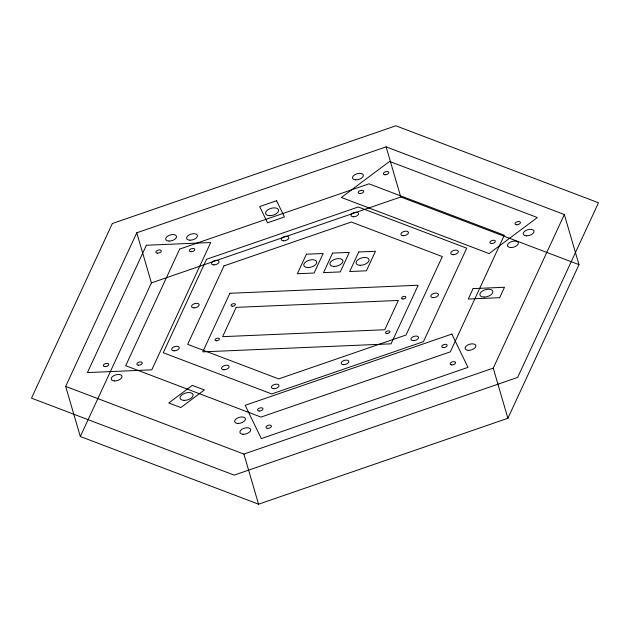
<?xml version="1.0" encoding="UTF-8"?>
<svg xmlns="http://www.w3.org/2000/svg" width="630" height="630" viewBox="0 0 630 630"><rect width="100%" height="100%" fill="white"/><g stroke="black" fill="none" stroke-linecap="round" stroke-linejoin="round"><path stroke-width="0.94" d="M65.662 386.395L136.765 232.785L386.103 146.853L564.338 214.531L578.994 264.655L507.89 418.265L258.56 504.197L80.317 436.511L65.662 386.395L243.897 454.072L493.235 368.141L564.338 214.531M80.317 436.511L151.421 282.901L136.765 232.785M151.421 282.901L400.759 196.977L578.994 264.655M493.235 368.141L507.89 418.265M386.103 146.853L400.759 196.977M243.897 454.072L258.56 504.197M112.345 223.508L31.5 398.168L234.155 475.122L517.655 377.417L598.5 202.758L395.845 125.803L112.345 223.508M146.373 245.251L87.436 372.582L151.775 369.834L210.711 242.511L146.373 245.251M179.676 249.078L125.693 365.707L261.017 417.091L450.324 351.847L504.307 235.218L368.983 183.834L179.676 249.078M206.538 259.276L163.272 352.753L271.735 393.939L423.462 341.649L466.728 248.173L358.265 206.986L206.538 259.276M223.981 265.899L187.669 344.342L278.688 378.906L406.019 335.026L442.331 256.583L351.312 222.02L223.981 265.899M229.879 293.281L202.758 351.863L391.065 343.83L418.178 285.24L229.879 293.281M236.171 307.369L222.618 336.664L384.765 329.742L398.325 300.447L236.171 307.369M306.408 254.213L297.376 273.743L314.11 273.026L323.151 253.504L306.408 254.213M332.561 253.102L323.529 272.625L340.263 271.916L349.303 252.386L332.561 253.102M358.714 251.984L349.682 271.514L366.416 270.798L375.456 251.268L358.714 251.984M473.091 288.611L468.271 299.03L499.653 297.691L504.473 287.272L473.091 288.611M389.584 161.438L341.373 197.481L489.116 253.583L537.327 217.539L389.584 161.438M192.284 385.387L168.769 402.964L180.849 407.555L204.372 389.97L192.284 385.387M276.578 200.734L259.678 206.561L267.537 222.807L284.445 216.98L276.578 200.734M451.852 334.073L245.18 405.303L261.3 438.598L467.972 367.377L451.852 334.073M402.916 298.974A2.244 1.189 -16.3 0 0 405.87 297.045A2.244 1.189 -16.3 0 0 402.357 296.982A2.244 1.189 -16.3 0 0 402.916 298.974M232.399 306.251A2.244 1.189 -16.3 0 0 235.352 304.322A2.244 1.189 -16.3 0 0 231.84 304.259A2.244 1.189 -16.3 0 0 232.399 306.251M216.429 340.751A2.244 1.189 -16.3 0 0 219.382 338.822A2.244 1.189 -16.3 0 0 215.869 338.759A2.244 1.189 -16.3 0 0 216.429 340.751M386.946 333.475A2.244 1.189 -16.3 0 0 389.899 331.545A2.244 1.189 -16.3 0 0 386.395 331.482A2.244 1.189 -16.3 0 0 386.946 333.475M138.553 365.187A2.804 1.488 -16.3 0 0 142.246 362.786A2.804 1.488 -16.3 0 0 137.86 362.707A2.804 1.488 -16.3 0 0 138.553 365.187M191.071 251.732A2.804 1.488 -16.3 0 0 194.764 249.323A2.804 1.488 -16.3 0 0 190.378 249.244A2.804 1.488 -16.3 0 0 191.071 251.732M105.076 366.621A2.804 1.488 -16.3 0 0 108.769 364.211A2.804 1.488 -16.3 0 0 104.383 364.14A2.804 1.488 -16.3 0 0 105.076 366.621M157.595 253.158A2.804 1.488 -16.3 0 0 161.288 250.748A2.804 1.488 -16.3 0 0 156.901 250.677A2.804 1.488 -16.3 0 0 157.595 253.158M114.597 380.977A5.607 2.977 -16.3 0 0 121.976 376.165A5.607 2.977 -16.3 0 0 113.203 376.008A5.607 2.977 -16.3 0 0 114.597 380.977M190.016 240.188A5.607 2.977 -16.3 0 0 197.403 235.368A5.607 2.977 -16.3 0 0 188.63 235.218A5.607 2.977 -16.3 0 0 190.016 240.188M169.092 241.077A5.607 2.977 -16.3 0 0 176.479 236.258A5.607 2.977 -16.3 0 0 167.706 236.108A5.607 2.977 -16.3 0 0 169.092 241.077M359.919 193.52A2.804 1.488 -16.3 0 0 363.683 191.142A2.804 1.488 -16.3 0 0 359.336 191A2.804 1.488 -16.3 0 0 359.919 193.52M491.573 243.511A2.804 1.488 -16.3 0 0 495.337 241.14A2.804 1.488 -16.3 0 0 490.99 240.991A2.804 1.488 -16.3 0 0 491.573 243.511M385.009 174.762A2.804 1.488 -16.3 0 0 388.765 172.392A2.804 1.488 -16.3 0 0 384.426 172.25A2.804 1.488 -16.3 0 0 385.009 174.762M516.663 224.752A2.804 1.488 -16.3 0 0 520.419 222.382A2.804 1.488 -16.3 0 0 516.08 222.24A2.804 1.488 -16.3 0 0 516.663 224.752M355.808 179.849A5.607 2.977 -16.3 0 0 363.329 175.101A5.607 2.977 -16.3 0 0 354.643 174.817A5.607 2.977 -16.3 0 0 355.808 179.849M510.82 247.543A5.607 2.977 -16.3 0 0 518.332 242.802A5.607 2.977 -16.3 0 0 509.646 242.511A5.607 2.977 -16.3 0 0 510.82 247.543M526.499 235.825A5.607 2.977 -16.3 0 0 534.019 231.076A5.607 2.977 -16.3 0 0 525.333 230.793A5.607 2.977 -16.3 0 0 526.499 235.825M443.347 347.563A2.804 1.488 -16.3 0 0 447.174 345.232A2.804 1.488 -16.3 0 0 442.874 345.019A2.804 1.488 -16.3 0 0 443.347 347.563M259.182 411.036A2.804 1.488 -16.3 0 0 263.001 408.705A2.804 1.488 -16.3 0 0 258.709 408.492A2.804 1.488 -16.3 0 0 259.182 411.036M451.741 364.896A2.804 1.488 -16.3 0 0 455.561 362.557A2.804 1.488 -16.3 0 0 451.269 362.344A2.804 1.488 -16.3 0 0 451.741 364.896M267.569 428.361A2.804 1.488 -16.3 0 0 271.396 426.03A2.804 1.488 -16.3 0 0 267.096 425.817A2.804 1.488 -16.3 0 0 267.569 428.361M468.248 350.335A5.607 2.977 -16.3 0 0 475.894 345.665A5.607 2.977 -16.3 0 0 467.302 345.248A5.607 2.977 -16.3 0 0 468.248 350.335M237.817 423.431A5.607 2.977 -16.3 0 0 245.464 418.761A5.607 2.977 -16.3 0 0 236.872 418.344A5.607 2.977 -16.3 0 0 237.817 423.431M243.054 434.259A5.607 2.977 -16.3 0 0 250.709 429.589A5.607 2.977 -16.3 0 0 242.109 429.172A5.607 2.977 -16.3 0 0 243.054 434.259M403.263 235.722A3.922 2.087 -16.3 0 0 408.429 232.352A3.922 2.087 -16.3 0 0 402.286 232.25A3.922 2.087 -16.3 0 0 403.263 235.722M353.391 216.783A3.922 2.087 -16.3 0 0 358.557 213.412A3.922 2.087 -16.3 0 0 352.414 213.31A3.922 2.087 -16.3 0 0 353.391 216.783M213.861 264.868A3.922 2.087 -16.3 0 0 219.027 261.497A3.922 2.087 -16.3 0 0 212.885 261.395A3.922 2.087 -16.3 0 0 213.861 264.868M283.626 240.825A3.922 2.087 -16.3 0 0 288.792 237.455A3.922 2.087 -16.3 0 0 282.649 237.352A3.922 2.087 -16.3 0 0 283.626 240.825M193.969 307.849A3.922 2.087 -16.3 0 0 199.135 304.479A3.922 2.087 -16.3 0 0 192.993 304.377A3.922 2.087 -16.3 0 0 193.969 307.849M174.077 350.831A3.922 2.087 -16.3 0 0 179.243 347.461A3.922 2.087 -16.3 0 0 173.1 347.35A3.922 2.087 -16.3 0 0 174.077 350.831M223.941 369.771A3.922 2.087 -16.3 0 0 229.107 366.4A3.922 2.087 -16.3 0 0 222.973 366.29A3.922 2.087 -16.3 0 0 223.941 369.771M273.814 388.702A3.922 2.087 -16.3 0 0 278.98 385.332A3.922 2.087 -16.3 0 0 272.845 385.229A3.922 2.087 -16.3 0 0 273.814 388.702M343.578 364.66A3.922 2.087 -16.3 0 0 348.744 361.289A3.922 2.087 -16.3 0 0 342.61 361.187A3.922 2.087 -16.3 0 0 343.578 364.66M413.343 340.617A3.922 2.087 -16.3 0 0 418.509 337.247A3.922 2.087 -16.3 0 0 412.374 337.144A3.922 2.087 -16.3 0 0 413.343 340.617M433.235 297.643A3.922 2.087 -16.3 0 0 438.401 294.265A3.922 2.087 -16.3 0 0 432.267 294.163A3.922 2.087 -16.3 0 0 433.235 297.643M453.127 254.662A3.922 2.087 -16.3 0 0 458.301 251.291A3.922 2.087 -16.3 0 0 452.159 251.181A3.922 2.087 -16.3 0 0 453.127 254.662M483.974 297.061A6.725 3.575 -16.3 0 0 492.833 291.28A6.725 3.575 -16.3 0 0 482.304 291.099A6.725 3.575 -16.3 0 0 483.974 297.061M269.664 215.68A6.725 3.575 -16.3 0 0 278.523 209.9A6.725 3.575 -16.3 0 0 267.994 209.719A6.725 3.575 -16.3 0 0 269.664 215.68M184.173 400.381A6.725 3.575 -16.3 0 0 193.032 394.6A6.725 3.575 -16.3 0 0 182.503 394.419A6.725 3.575 -16.3 0 0 184.173 400.381M307.865 267.537A6.725 3.575 -16.3 0 0 316.725 261.757A6.725 3.575 -16.3 0 0 306.196 261.576A6.725 3.575 -16.3 0 0 307.865 267.537M360.171 265.301A6.725 3.575 -16.3 0 0 369.03 259.521A6.725 3.575 -16.3 0 0 358.502 259.339A6.725 3.575 -16.3 0 0 360.171 265.301M334.018 266.419A6.725 3.575 -16.3 0 0 342.877 260.639A6.725 3.575 -16.3 0 0 332.349 260.458A6.725 3.575 -16.3 0 0 334.018 266.419"/></g></svg>
